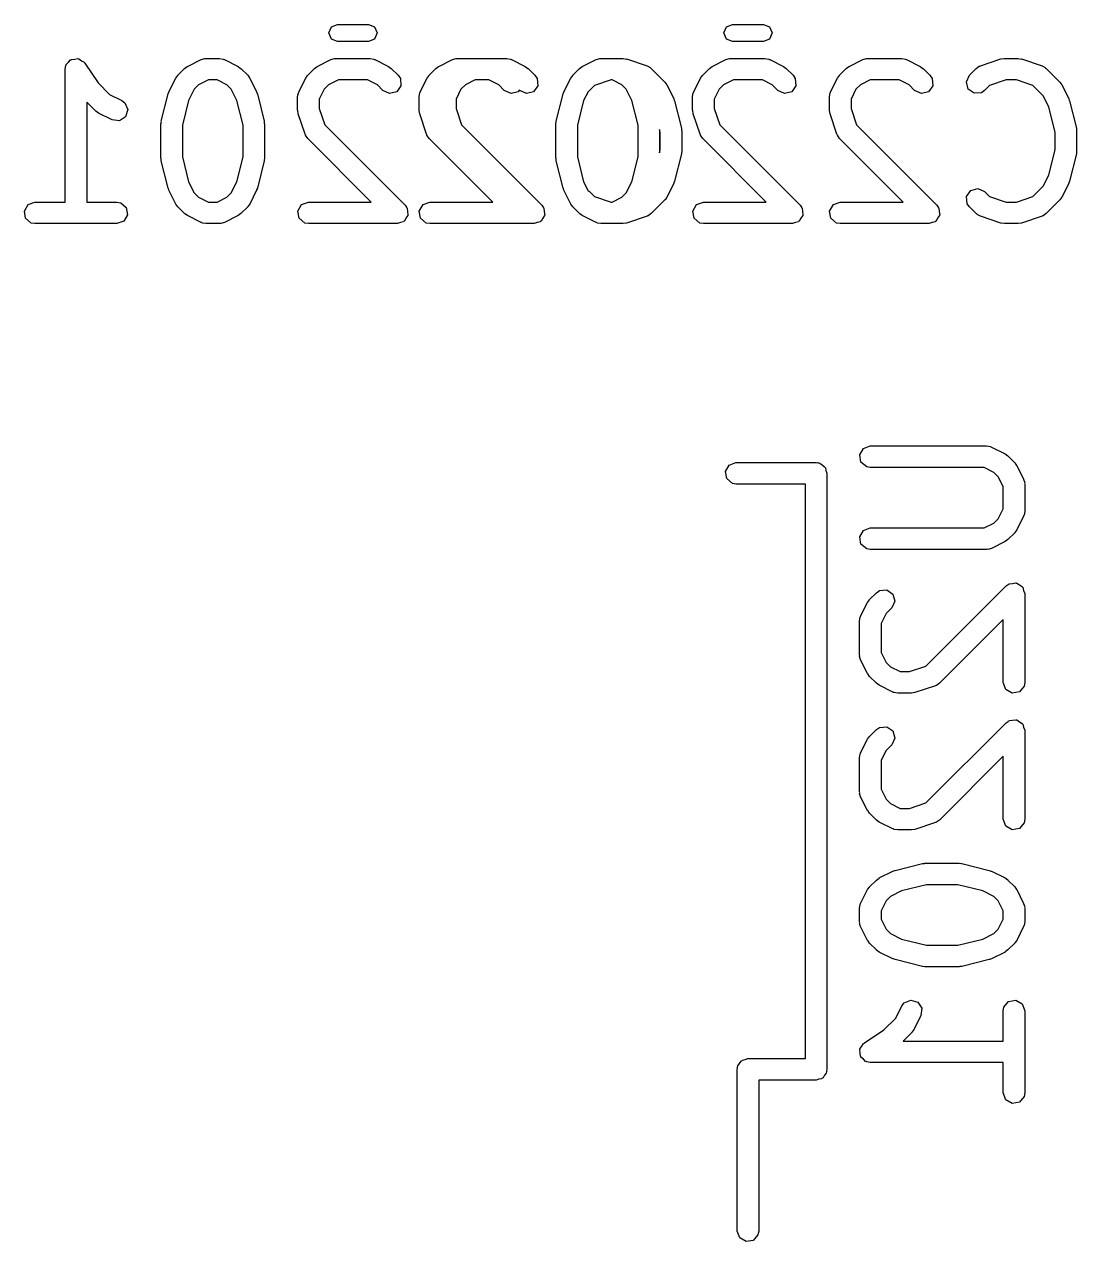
# Model space of a CAD drawing. Extents: x 54 to 297, y -260 to -31.
# Drawn here: x 136.96 to 144.29, y -93.27 to -84.8 of the extents above; entities that cross this region are included whole.
import ezdxf

# ---------------------------------------------------------------- set-up
doc = ezdxf.new("R2010")
doc.units = 0
doc.layers.add('BLACK', color=7, linetype='CONTINUOUS')

msp = doc.modelspace()

# ---------------------------------------------------------------- linework, layer by layer
at = {"layer": 'BLACK', "linetype": 'CONTINUOUS'}
for p, q in [((139.082, -84.86), (139.1, -84.8176)), ((139.1, -84.8176), (139.142, -84.8)), ((139.142, -84.8), (139.358, -84.8)), ((139.358, -84.8), (139.4, -84.8176)), ((139.4, -84.8176), (139.418, -84.86)), ((141.832, -84.86), (141.85, -84.8176)), ((141.85, -84.8176), (141.892, -84.8)), ((141.892, -84.8), (142.108, -84.8)), ((142.108, -84.8), (142.15, -84.8176)), ((142.15, -84.8176), (142.168, -84.86)), ((139.1, -84.9024), (139.082, -84.86)), ((139.142, -84.92), (139.1, -84.9024)), ((139.4, -84.9024), (139.358, -84.92)), ((139.418, -84.86), (139.4, -84.9024)), ((141.85, -84.9024), (141.832, -84.86)), ((141.892, -84.92), (141.85, -84.9024)), ((142.15, -84.9024), (142.108, -84.92)), ((142.168, -84.86), (142.15, -84.9024)), ((139.358, -84.92), (139.142, -84.92)), ((142.108, -84.92), (141.892, -84.92)), ((137.254, -85.0791), (137.27, -85.0641)), ((137.27, -85.0641), (137.284, -85.0474)), ((137.284, -85.0474), (137.288, -85.0467)), ((137.288, -85.0467), (137.291, -85.0437)), ((137.291, -85.0437), (137.313, -85.0423)), ((137.313, -85.0423), (137.334, -85.0385)), ((137.334, -85.0385), (137.338, -85.0407)), ((137.338, -85.0407), (137.342, -85.0404)), ((137.342, -85.0404), (137.36, -85.0533)), ((137.36, -85.0533), (137.379, -85.0642)), ((137.379, -85.0642), (137.38, -85.0682)), ((137.38, -85.0682), (137.384, -85.0708)), ((137.384, -85.0708), (137.475, -85.2075)), ((138.097, -85.0929), (138.193, -85.0453)), ((138.193, -85.0453), (138.218, -85.0379)), ((138.218, -85.0379), (138.222, -85.0389)), ((138.222, -85.0389), (138.226, -85.0374)), ((138.226, -85.0374), (138.321, -85.0374)), ((138.321, -85.0374), (138.347, -85.0419)), ((138.347, -85.0419), (138.351, -85.0448)), ((138.351, -85.0448), (138.355, -85.0453)), ((138.355, -85.0453), (138.45, -85.0929)), ((139.002, -85.0929), (139.097, -85.0453)), ((139.097, -85.0453), (139.122, -85.0379)), ((139.122, -85.0379), (139.127, -85.0389)), ((139.127, -85.0389), (139.131, -85.0374)), ((139.131, -85.0374), (139.369, -85.0374)), ((139.369, -85.0374), (139.395, -85.0419)), ((139.395, -85.0419), (139.398, -85.0448)), ((139.398, -85.0448), (139.403, -85.0453)), ((139.403, -85.0453), (139.498, -85.0929)), ((139.847, -85.0929), (139.943, -85.0453)), ((139.943, -85.0453), (139.968, -85.0379)), ((139.968, -85.0379), (139.972, -85.0389)), ((139.972, -85.0389), (139.976, -85.0374)), ((139.976, -85.0374), (140.321, -85.0374)), ((140.321, -85.0374), (140.347, -85.0419)), ((140.347, -85.0419), (140.351, -85.0448)), ((140.351, -85.0448), (140.355, -85.0453)), ((140.355, -85.0453), (140.45, -85.0929)), ((140.847, -85.0929), (140.943, -85.0453)), ((140.943, -85.0453), (140.968, -85.0379)), ((140.968, -85.0379), (140.972, -85.0389)), ((140.972, -85.0389), (140.976, -85.0374)), ((140.976, -85.0374), (141.131, -85.0374)), ((141.131, -85.0374), (141.153, -85.0413)), ((141.153, -85.0413), (141.155, -85.0412)), ((141.155, -85.0412), (141.298, -85.0888)), ((141.752, -85.0929), (141.847, -85.0453)), ((141.847, -85.0453), (141.872, -85.0379)), ((141.872, -85.0379), (141.877, -85.0389)), ((141.877, -85.0389), (141.881, -85.0374)), ((141.881, -85.0374), (142.119, -85.0374)), ((142.119, -85.0374), (142.145, -85.0419)), ((142.145, -85.0419), (142.148, -85.0448)), ((142.148, -85.0448), (142.153, -85.0453)), ((142.153, -85.0453), (142.248, -85.0929)), ((142.705, -85.0929), (142.8, -85.0453)), ((142.8, -85.0453), (142.825, -85.0379)), ((142.825, -85.0379), (142.829, -85.0389)), ((142.829, -85.0389), (142.833, -85.0374)), ((142.833, -85.0374), (143.071, -85.0374)), ((143.071, -85.0374), (143.097, -85.0419)), ((143.097, -85.0419), (143.101, -85.0448)), ((143.101, -85.0448), (143.105, -85.0453)), ((143.105, -85.0453), (143.2, -85.0929)), ((143.619, -85.0888), (143.762, -85.0412)), ((143.762, -85.0412), (143.784, -85.0379)), ((143.784, -85.0379), (143.786, -85.0374)), ((143.786, -85.0374), (143.881, -85.0374)), ((143.881, -85.0374), (143.903, -85.0413)), ((143.903, -85.0413), (143.905, -85.0412)), ((143.905, -85.0412), (144.048, -85.0888)), ((137.246, -85.1124), (137.251, -85.0867)), ((137.246, -86.0374), (137.246, -85.1124)), ((137.251, -85.0867), (137.254, -85.0834)), ((137.254, -85.0834), (137.254, -85.0791)), ((138.016, -85.1741), (138.03, -85.1561)), ((138.03, -85.1546), (138.078, -85.107)), ((138.03, -85.1561), (138.03, -85.1546)), ((138.078, -85.107), (138.096, -85.0941)), ((138.096, -85.0941), (138.097, -85.0929)), ((138.45, -85.0929), (138.468, -85.1063)), ((138.468, -85.1063), (138.47, -85.107)), ((138.47, -85.107), (138.517, -85.1546)), ((138.517, -85.1546), (138.53, -85.173)), ((138.921, -85.1741), (138.934, -85.1561)), ((138.934, -85.1561), (138.935, -85.1546)), ((138.935, -85.1546), (138.983, -85.107)), ((138.983, -85.107), (139.001, -85.0941)), ((139.001, -85.0941), (139.002, -85.0929)), ((139.498, -85.0929), (139.516, -85.1063)), ((139.516, -85.1063), (139.517, -85.107)), ((139.517, -85.107), (139.565, -85.1546)), ((139.565, -85.1546), (139.58, -85.1759)), ((139.766, -85.1741), (139.78, -85.1561)), ((139.78, -85.1546), (139.828, -85.107)), ((139.78, -85.1561), (139.78, -85.1546)), ((139.828, -85.107), (139.846, -85.0941)), ((139.846, -85.0941), (139.847, -85.0929)), ((140.45, -85.0929), (140.468, -85.1063)), ((140.468, -85.1063), (140.47, -85.107)), ((140.47, -85.107), (140.517, -85.1546)), ((140.517, -85.1546), (140.532, -85.1759)), ((140.766, -85.1741), (140.78, -85.1561)), ((140.78, -85.1546), (140.828, -85.107)), ((140.78, -85.1561), (140.78, -85.1546)), ((140.828, -85.107), (140.846, -85.0941)), ((140.846, -85.0941), (140.847, -85.0929)), ((141.298, -85.0888), (141.32, -85.1013)), ((141.32, -85.1013), (141.323, -85.1051)), ((141.323, -85.1051), (141.327, -85.107)), ((141.327, -85.107), (141.422, -85.2022)), ((141.671, -85.1741), (141.684, -85.1561)), ((141.684, -85.1561), (141.685, -85.1546)), ((141.685, -85.1546), (141.733, -85.107)), ((141.733, -85.107), (141.751, -85.0941)), ((141.751, -85.0941), (141.752, -85.0929)), ((142.248, -85.0929), (142.266, -85.1063)), ((142.266, -85.1063), (142.267, -85.107)), ((142.267, -85.107), (142.315, -85.1546)), ((142.315, -85.1546), (142.33, -85.1759)), ((142.623, -85.1741), (142.637, -85.1561)), ((142.637, -85.1546), (142.685, -85.107)), ((142.637, -85.1561), (142.637, -85.1546)), ((142.685, -85.107), (142.703, -85.0941)), ((142.703, -85.0941), (142.705, -85.0929)), ((143.2, -85.0929), (143.218, -85.1063)), ((143.218, -85.1063), (143.22, -85.107)), ((143.22, -85.107), (143.267, -85.1546)), ((143.267, -85.1546), (143.282, -85.1759)), ((143.521, -85.2011), (143.542, -85.1546)), ((143.542, -85.1546), (143.59, -85.107)), ((143.59, -85.107), (143.611, -85.092)), ((143.611, -85.092), (143.616, -85.0916)), ((143.616, -85.0916), (143.619, -85.0888)), ((144.048, -85.0888), (144.07, -85.1013)), ((144.07, -85.1013), (144.073, -85.1051)), ((144.073, -85.1051), (144.077, -85.107)), ((144.077, -85.107), (144.172, -85.2022)), ((137.475, -85.2075), (137.556, -85.2888)), ((137.969, -85.2693), (138.016, -85.1741)), ((138.175, -85.2216), (138.145, -85.252)), ((138.244, -85.1874), (138.175, -85.2216)), ((138.304, -85.1874), (138.244, -85.1874)), ((138.372, -85.2216), (138.304, -85.1874)), ((138.403, -85.252), (138.372, -85.2216)), ((138.53, -85.173), (138.531, -85.1741)), ((138.531, -85.1741), (138.579, -85.2693)), ((138.873, -85.2693), (138.921, -85.1741)), ((139.08, -85.2216), (139.05, -85.252)), ((139.149, -85.1874), (139.08, -85.2216)), ((139.351, -85.1874), (139.149, -85.1874)), ((139.42, -85.2216), (139.351, -85.1874)), ((139.459, -85.2607), (139.42, -85.2216)), ((139.584, -85.227), (139.555, -85.2691)), ((139.58, -85.1759), (139.584, -85.227)), ((139.719, -85.2693), (139.766, -85.1741)), ((140.033, -85.2216), (140.002, -85.252)), ((140.101, -85.1874), (140.033, -85.2216)), ((140.197, -85.1874), (140.101, -85.1874)), ((140.265, -85.2216), (140.197, -85.1874)), ((140.304, -85.2607), (140.265, -85.2216)), ((140.537, -85.227), (140.507, -85.2691)), ((140.532, -85.1759), (140.537, -85.227)), ((140.719, -85.2693), (140.766, -85.1741)), ((140.933, -85.2256), (140.898, -85.2607)), ((141.048, -85.1874), (140.933, -85.2256)), ((141.054, -85.1874), (141.048, -85.1874)), ((141.122, -85.2216), (141.054, -85.1874)), ((141.153, -85.252), (141.122, -85.2216)), ((141.422, -85.2022), (141.435, -85.2206)), ((141.435, -85.2206), (141.436, -85.2217)), ((141.436, -85.2217), (141.484, -85.3169)), ((141.623, -85.2693), (141.671, -85.1741)), ((141.83, -85.2216), (141.8, -85.252)), ((141.899, -85.1874), (141.83, -85.2216)), ((142.101, -85.1874), (141.899, -85.1874)), ((142.17, -85.2216), (142.101, -85.1874)), ((142.209, -85.2607), (142.17, -85.2216)), ((142.334, -85.227), (142.305, -85.2691)), ((142.33, -85.1759), (142.334, -85.227)), ((142.576, -85.2693), (142.623, -85.1741)), ((142.783, -85.2216), (142.752, -85.252)), ((142.851, -85.1874), (142.783, -85.2216)), ((143.054, -85.1874), (142.851, -85.1874)), ((143.122, -85.2216), (143.054, -85.1874)), ((143.161, -85.2607), (143.122, -85.2216)), ((143.287, -85.227), (143.257, -85.2691)), ((143.282, -85.1759), (143.287, -85.227)), ((143.534, -85.2506), (143.521, -85.2011)), ((143.683, -85.2256), (143.648, -85.2607)), ((143.798, -85.1874), (143.683, -85.2256)), ((143.869, -85.1874), (143.798, -85.1874)), ((143.983, -85.2256), (143.869, -85.1874)), ((144.057, -85.2997), (143.983, -85.2256)), ((144.172, -85.2022), (144.185, -85.2206)), ((144.185, -85.2206), (144.186, -85.2217)), ((144.186, -85.2217), (144.234, -85.3169)), ((137.556, -85.2888), (137.641, -85.331)), ((137.641, -85.331), (137.662, -85.3465)), ((137.915, -85.4751), (137.963, -85.2847)), ((137.963, -85.2847), (137.968, -85.2728)), ((137.968, -85.2728), (137.969, -85.2693)), ((138.106, -85.329), (138.063, -85.5026)), ((138.145, -85.252), (138.106, -85.329)), ((138.441, -85.329), (138.403, -85.252)), ((138.485, -85.5026), (138.441, -85.329)), ((138.579, -85.2693), (138.583, -85.2817)), ((138.583, -85.2817), (138.585, -85.2847)), ((138.585, -85.2847), (138.632, -85.4751)), ((138.865, -85.3029), (138.87, -85.2772)), ((138.865, -85.3981), (138.865, -85.3029)), ((138.87, -85.2772), (138.873, -85.2738)), ((138.873, -85.2738), (138.873, -85.2693)), ((139.05, -85.252), (139.015, -85.3206)), ((139.015, -85.3206), (139.015, -85.3859)), ((139.505, -85.2823), (139.459, -85.2607)), ((139.555, -85.2691), (139.505, -85.2823)), ((139.711, -85.3029), (139.715, -85.2772)), ((139.711, -85.3981), (139.711, -85.3029)), ((139.715, -85.2772), (139.718, -85.2738)), ((139.718, -85.2738), (139.719, -85.2693)), ((140.002, -85.252), (139.968, -85.3206)), ((139.968, -85.3206), (139.968, -85.3859)), ((140.351, -85.2823), (140.304, -85.2607)), ((140.4, -85.2691), (140.351, -85.2823)), ((140.408, -85.2576), (140.4, -85.2691)), ((140.411, -85.2607), (140.408, -85.2576)), ((140.458, -85.2823), (140.411, -85.2607)), ((140.507, -85.2691), (140.458, -85.2823)), ((140.665, -85.4751), (140.713, -85.2847)), ((140.713, -85.2847), (140.718, -85.2728)), ((140.718, -85.2728), (140.719, -85.2693)), ((140.856, -85.329), (140.813, -85.5026)), ((140.887, -85.2688), (140.856, -85.329)), ((140.898, -85.2607), (140.887, -85.2688)), ((141.191, -85.329), (141.153, -85.252)), ((141.235, -85.5026), (141.191, -85.329)), ((141.484, -85.3169), (141.487, -85.3293)), ((141.487, -85.3293), (141.489, -85.3323)), ((141.615, -85.3029), (141.62, -85.2772)), ((141.615, -85.3981), (141.615, -85.3029)), ((141.62, -85.2772), (141.623, -85.2738)), ((141.623, -85.2738), (141.623, -85.2693)), ((141.8, -85.252), (141.765, -85.3206)), ((141.765, -85.3206), (141.765, -85.3859)), ((142.255, -85.2823), (142.209, -85.2607)), ((142.305, -85.2691), (142.255, -85.2823)), ((142.568, -85.3029), (142.572, -85.2772)), ((142.568, -85.3981), (142.568, -85.3029)), ((142.572, -85.2772), (142.575, -85.2738)), ((142.575, -85.2738), (142.576, -85.2693)), ((142.752, -85.252), (142.718, -85.3206)), ((142.718, -85.3206), (142.718, -85.3859)), ((143.208, -85.2823), (143.161, -85.2607)), ((143.257, -85.2691), (143.208, -85.2823)), ((143.576, -85.2801), (143.534, -85.2506)), ((143.627, -85.2756), (143.576, -85.2801)), ((143.648, -85.2607), (143.627, -85.2756)), ((144.096, -85.3767), (144.057, -85.2997)), ((144.234, -85.3169), (144.237, -85.3293)), ((144.237, -85.3293), (144.239, -85.3323)), ((137.459, -85.4035), (137.396, -85.3411)), ((137.396, -85.3411), (137.396, -86.0374)), ((137.46, -85.4042), (137.459, -85.4035)), ((137.478, -85.4176), (137.46, -85.4042)), ((137.662, -85.3465), (137.682, -85.3936)), ((137.682, -85.3936), (137.667, -85.4428)), ((138.866, -85.3996), (138.865, -85.3981)), ((138.869, -85.4218), (138.866, -85.3996)), ((139.015, -85.3859), (139.054, -85.5004)), ((139.711, -85.3996), (139.711, -85.3981)), ((139.715, -85.4218), (139.711, -85.3996)), ((139.968, -85.3859), (140.006, -85.5004)), ((141.489, -85.3323), (141.537, -85.5228)), ((141.616, -85.3996), (141.615, -85.3981)), ((141.619, -85.4218), (141.616, -85.3996)), ((141.765, -85.3859), (141.804, -85.5004)), ((142.568, -85.3996), (142.568, -85.3981)), ((142.572, -85.4218), (142.568, -85.3996)), ((142.718, -85.3859), (142.756, -85.5004)), ((144.139, -85.5502), (144.096, -85.3767)), ((144.239, -85.3323), (144.287, -85.5228)), ((137.574, -85.4652), (137.478, -85.4176)), ((137.625, -85.471), (137.574, -85.4652)), ((137.667, -85.4428), (137.625, -85.471)), ((137.913, -85.4933), (137.916, -85.4786)), ((137.913, -85.7314), (137.913, -85.4933)), ((137.916, -85.4786), (137.915, -85.4751)), ((138.632, -85.4751), (138.633, -85.4901)), ((138.633, -85.4901), (138.635, -85.4933)), ((138.635, -85.4933), (138.635, -85.7314)), ((138.917, -85.5647), (138.869, -85.4218)), ((139.054, -85.5004), (139.613, -86.0593)), ((139.762, -85.5647), (139.715, -85.4218)), ((140.006, -85.5004), (140.565, -86.0593)), ((140.663, -85.4933), (140.666, -85.4786)), ((140.663, -85.7314), (140.663, -85.4933)), ((140.666, -85.4786), (140.665, -85.4751)), ((141.667, -85.5647), (141.619, -85.4218)), ((141.804, -85.5004), (142.363, -86.0593)), ((142.619, -85.5647), (142.572, -85.4218)), ((142.756, -85.5004), (143.315, -86.0593)), ((138.063, -85.5026), (138.063, -85.7222)), ((138.485, -85.7222), (138.485, -85.5026)), ((138.92, -85.5682), (138.917, -85.5647)), ((138.92, -85.5726), (138.92, -85.5682)), ((138.935, -85.594), (138.92, -85.5726)), ((139.765, -85.5682), (139.762, -85.5647)), ((139.765, -85.5726), (139.765, -85.5682)), ((139.78, -85.594), (139.765, -85.5726)), ((140.813, -85.5026), (140.813, -85.7222)), ((141.235, -85.7222), (141.235, -85.5026)), ((141.389, -85.5502), (141.385, -85.5311)), ((141.385, -85.5311), (141.385, -85.6936)), ((141.389, -85.6746), (141.389, -85.5502)), ((141.537, -85.5228), (141.538, -85.5377)), ((141.538, -85.5377), (141.539, -85.541)), ((141.539, -85.541), (141.539, -85.6838)), ((141.67, -85.5682), (141.667, -85.5647)), ((141.67, -85.5726), (141.67, -85.5682)), ((141.685, -85.594), (141.67, -85.5726)), ((142.622, -85.5682), (142.619, -85.5647)), ((142.623, -85.5726), (142.622, -85.5682)), ((142.637, -85.594), (142.623, -85.5726)), ((144.139, -85.6746), (144.139, -85.5502)), ((144.287, -85.5228), (144.288, -85.5377)), ((144.288, -85.5377), (144.289, -85.541)), ((144.289, -85.541), (144.289, -85.6838)), ((139.378, -86.0374), (138.935, -85.594)), ((140.224, -86.0374), (139.78, -85.594)), ((142.128, -86.0374), (141.685, -85.594)), ((143.081, -86.0374), (142.637, -85.594)), ((137.914, -85.7347), (137.913, -85.7314)), ((137.915, -85.7496), (137.914, -85.7347)), ((137.963, -85.9401), (137.915, -85.7496)), ((138.063, -85.7222), (138.106, -85.8957)), ((138.441, -85.8957), (138.485, -85.7222)), ((138.632, -85.7496), (138.585, -85.9401)), ((138.635, -85.7314), (138.632, -85.7462)), ((138.632, -85.7462), (138.632, -85.7496)), ((140.664, -85.7347), (140.663, -85.7314)), ((140.665, -85.7496), (140.664, -85.7347)), ((140.713, -85.9401), (140.665, -85.7496)), ((140.813, -85.7222), (140.856, -85.8957)), ((141.191, -85.8957), (141.235, -85.7222)), ((141.385, -85.6936), (141.389, -85.6746)), ((141.537, -85.702), (141.489, -85.8925)), ((141.539, -85.6838), (141.537, -85.6986)), ((141.537, -85.6986), (141.537, -85.702)), ((144.096, -85.8481), (144.139, -85.6746)), ((144.287, -85.702), (144.239, -85.8925)), ((144.289, -85.6838), (144.287, -85.6986)), ((144.287, -85.6986), (144.287, -85.702)), ((138.106, -85.8957), (138.145, -85.9727)), ((138.403, -85.9727), (138.441, -85.8957)), ((140.856, -85.8957), (140.888, -85.9595)), ((141.153, -85.9727), (141.191, -85.8957)), ((141.484, -85.9078), (141.436, -86.0031)), ((141.489, -85.8925), (141.484, -85.9043)), ((141.484, -85.9043), (141.484, -85.9078)), ((143.983, -85.9992), (144.057, -85.9251)), ((144.057, -85.9251), (144.096, -85.8481)), ((144.234, -85.9078), (144.186, -86.0031)), ((144.239, -85.8925), (144.234, -85.9043)), ((144.234, -85.9043), (144.234, -85.9078)), ((137.965, -85.943), (137.963, -85.9401)), ((137.969, -85.9554), (137.965, -85.943)), ((138.016, -86.0507), (137.969, -85.9554)), ((138.145, -85.9727), (138.175, -86.0031)), ((138.175, -86.0031), (138.244, -86.0374)), ((138.304, -86.0374), (138.372, -86.0031)), ((138.372, -86.0031), (138.403, -85.9727)), ((138.579, -85.9554), (138.531, -86.0507)), ((138.585, -85.9401), (138.579, -85.9519)), ((138.579, -85.9519), (138.579, -85.9554)), ((140.715, -85.943), (140.713, -85.9401)), ((140.719, -85.9554), (140.715, -85.943)), ((140.766, -86.0507), (140.719, -85.9554)), ((140.888, -85.9595), (140.898, -85.9641)), ((140.898, -85.9641), (140.933, -85.9992)), ((140.933, -85.9992), (141.048, -86.0374)), ((141.054, -86.0374), (141.122, -86.0031)), ((141.122, -86.0031), (141.153, -85.9727)), ((141.436, -86.0031), (141.423, -86.0211)), ((143.523, -85.9977), (143.552, -85.9557)), ((143.527, -86.0488), (143.523, -85.9977)), ((143.552, -85.9557), (143.602, -85.9424)), ((143.602, -85.9424), (143.648, -85.9641)), ((143.648, -85.9641), (143.683, -85.9992)), ((143.683, -85.9992), (143.798, -86.0374)), ((143.869, -86.0374), (143.983, -85.9992)), ((144.186, -86.0031), (144.173, -86.0211)), ((136.962, -86.0994), (136.988, -86.0549)), ((136.988, -86.0549), (137.036, -86.0374)), ((137.036, -86.0374), (137.246, -86.0374)), ((137.396, -86.0374), (137.607, -86.0374)), ((137.607, -86.0374), (137.633, -86.0419)), ((137.633, -86.0419), (137.672, -86.0749)), ((137.672, -86.0749), (137.681, -86.1254)), ((138.017, -86.0518), (138.016, -86.0507)), ((138.03, -86.0702), (138.017, -86.0518)), ((138.078, -86.1178), (138.03, -86.0702)), ((138.244, -86.0374), (138.304, -86.0374)), ((138.517, -86.0702), (138.47, -86.1178)), ((138.518, -86.0687), (138.517, -86.0702)), ((138.531, -86.0507), (138.518, -86.0687)), ((138.867, -86.0994), (138.892, -86.0549)), ((138.892, -86.0549), (138.94, -86.0374)), ((138.94, -86.0374), (139.378, -86.0374)), ((139.613, -86.0593), (139.622, -86.0728)), ((139.622, -86.0728), (139.624, -86.0749)), ((139.624, -86.0749), (139.625, -86.0769)), ((139.625, -86.0769), (139.627, -86.0807)), ((139.627, -86.0807), (139.629, -86.1032)), ((139.712, -86.0994), (139.738, -86.0549)), ((139.738, -86.0549), (139.786, -86.0374)), ((139.786, -86.0374), (140.224, -86.0374)), ((140.565, -86.0593), (140.574, -86.0728)), ((140.574, -86.0728), (140.577, -86.0749)), ((140.577, -86.0749), (140.577, -86.0769)), ((140.577, -86.0769), (140.58, -86.0807)), ((140.58, -86.0807), (140.582, -86.1032)), ((140.767, -86.0518), (140.766, -86.0507)), ((140.78, -86.0702), (140.767, -86.0518)), ((140.828, -86.1178), (140.78, -86.0702)), ((141.048, -86.0374), (141.054, -86.0374)), ((141.422, -86.0226), (141.327, -86.1178)), ((141.423, -86.0211), (141.422, -86.0226)), ((141.617, -86.0994), (141.642, -86.0549)), ((141.642, -86.0549), (141.69, -86.0374)), ((141.69, -86.0374), (142.128, -86.0374)), ((142.363, -86.0593), (142.372, -86.0728)), ((142.372, -86.0728), (142.374, -86.0749)), ((142.374, -86.0749), (142.375, -86.0769)), ((142.375, -86.0769), (142.377, -86.0807)), ((142.377, -86.0807), (142.379, -86.1032)), ((142.569, -86.0994), (142.595, -86.0549)), ((142.595, -86.0549), (142.643, -86.0374)), ((142.643, -86.0374), (143.081, -86.0374)), ((143.315, -86.0593), (143.324, -86.0728)), ((143.324, -86.0728), (143.327, -86.0749)), ((143.327, -86.0749), (143.327, -86.0769)), ((143.327, -86.0769), (143.33, -86.0807)), ((143.33, -86.0807), (143.332, -86.1032)), ((143.542, -86.0702), (143.527, -86.0488)), ((143.59, -86.1178), (143.542, -86.0702)), ((143.798, -86.0374), (143.869, -86.0374)), ((144.172, -86.0226), (144.077, -86.1178)), ((144.173, -86.0211), (144.172, -86.0226)), ((136.971, -86.1499), (136.962, -86.0994)), ((137.01, -86.1829), (136.971, -86.1499)), ((137.655, -86.1698), (137.607, -86.1874)), ((137.681, -86.1254), (137.655, -86.1698)), ((138.079, -86.1185), (138.078, -86.1178)), ((138.097, -86.1318), (138.079, -86.1185)), ((138.193, -86.1795), (138.097, -86.1318)), ((138.197, -86.18), (138.193, -86.1795)), ((138.355, -86.1795), (138.33, -86.1869)), ((138.45, -86.1318), (138.355, -86.1795)), ((138.451, -86.1307), (138.45, -86.1318)), ((138.47, -86.1178), (138.451, -86.1307)), ((138.876, -86.1499), (138.867, -86.0994)), ((138.915, -86.1829), (138.876, -86.1499)), ((139.603, -86.1738), (139.581, -86.1797)), ((139.605, -86.171), (139.603, -86.1738)), ((139.608, -86.1698), (139.605, -86.171)), ((139.619, -86.1503), (139.608, -86.1698)), ((139.632, -86.1318), (139.619, -86.1503)), ((139.629, -86.1032), (139.633, -86.1254)), ((139.633, -86.1254), (139.632, -86.1284)), ((139.632, -86.1284), (139.632, -86.1318)), ((139.721, -86.1499), (139.712, -86.0994)), ((139.76, -86.1829), (139.721, -86.1499)), ((140.555, -86.1738), (140.533, -86.1797)), ((140.557, -86.171), (140.555, -86.1738)), ((140.56, -86.1698), (140.557, -86.171)), ((140.571, -86.1503), (140.56, -86.1698)), ((140.584, -86.1318), (140.571, -86.1503)), ((140.582, -86.1032), (140.586, -86.1254)), ((140.586, -86.1254), (140.584, -86.1284)), ((140.584, -86.1284), (140.584, -86.1318)), ((140.829, -86.1185), (140.828, -86.1178)), ((140.847, -86.1318), (140.829, -86.1185)), ((140.943, -86.1795), (140.847, -86.1318)), ((140.947, -86.18), (140.943, -86.1795)), ((141.298, -86.1359), (141.155, -86.1835)), ((141.301, -86.1331), (141.298, -86.1359)), ((141.306, -86.1327), (141.301, -86.1331)), ((141.327, -86.1178), (141.306, -86.1327)), ((141.626, -86.1499), (141.617, -86.0994)), ((141.665, -86.1829), (141.626, -86.1499)), ((142.353, -86.1738), (142.331, -86.1797)), ((142.355, -86.171), (142.353, -86.1738)), ((142.358, -86.1698), (142.355, -86.171)), ((142.369, -86.1503), (142.358, -86.1698)), ((142.382, -86.1318), (142.369, -86.1503)), ((142.379, -86.1032), (142.383, -86.1254)), ((142.383, -86.1254), (142.382, -86.1284)), ((142.382, -86.1284), (142.382, -86.1318)), ((142.578, -86.1499), (142.569, -86.0994)), ((142.617, -86.1829), (142.578, -86.1499)), ((143.305, -86.1738), (143.283, -86.1797)), ((143.307, -86.171), (143.305, -86.1738)), ((143.31, -86.1698), (143.307, -86.171)), ((143.321, -86.1503), (143.31, -86.1698)), ((143.334, -86.1318), (143.321, -86.1503)), ((143.332, -86.1032), (143.336, -86.1254)), ((143.336, -86.1254), (143.334, -86.1284)), ((143.334, -86.1284), (143.334, -86.1318)), ((143.594, -86.1197), (143.59, -86.1178)), ((143.596, -86.1235), (143.594, -86.1197)), ((143.619, -86.1359), (143.596, -86.1235)), ((143.762, -86.1835), (143.619, -86.1359)), ((144.048, -86.1359), (143.905, -86.1835)), ((144.051, -86.1331), (144.048, -86.1359)), ((144.056, -86.1327), (144.051, -86.1331)), ((144.077, -86.1178), (144.056, -86.1327)), ((137.036, -86.1874), (137.01, -86.1829)), ((137.607, -86.1874), (137.036, -86.1874)), ((138.201, -86.1829), (138.197, -86.18)), ((138.226, -86.1874), (138.201, -86.1829)), ((138.321, -86.1874), (138.226, -86.1874)), ((138.326, -86.1858), (138.321, -86.1874)), ((138.33, -86.1869), (138.326, -86.1858)), ((138.94, -86.1874), (138.915, -86.1829)), ((139.56, -86.1874), (138.94, -86.1874)), ((139.581, -86.1797), (139.56, -86.1874)), ((139.786, -86.1874), (139.76, -86.1829)), ((140.512, -86.1874), (139.786, -86.1874)), ((140.533, -86.1797), (140.512, -86.1874)), ((140.951, -86.1829), (140.947, -86.18)), ((140.976, -86.1874), (140.951, -86.1829)), ((141.131, -86.1874), (140.976, -86.1874)), ((141.132, -86.1868), (141.131, -86.1874)), ((141.155, -86.1835), (141.132, -86.1868)), ((141.69, -86.1874), (141.665, -86.1829)), ((142.31, -86.1874), (141.69, -86.1874)), ((142.331, -86.1797), (142.31, -86.1874)), ((142.643, -86.1874), (142.617, -86.1829)), ((143.262, -86.1874), (142.643, -86.1874)), ((143.283, -86.1797), (143.262, -86.1874)), ((143.764, -86.1835), (143.762, -86.1835)), ((143.786, -86.1874), (143.764, -86.1835)), ((143.881, -86.1874), (143.786, -86.1874)), ((143.882, -86.1868), (143.881, -86.1874)), ((143.905, -86.1835), (143.882, -86.1868)), ((142.779, -87.7965), (142.804, -87.7521)), ((142.804, -87.7521), (142.852, -87.7345)), ((142.852, -87.7345), (143.662, -87.7345)), ((143.662, -87.7345), (143.688, -87.739)), ((143.688, -87.739), (143.691, -87.7419)), ((143.691, -87.7419), (143.695, -87.7424)), ((143.695, -87.7424), (143.791, -87.7901)), ((141.844, -87.912), (141.869, -87.8675)), ((141.869, -87.8675), (141.917, -87.85)), ((141.917, -87.85), (142.475, -87.85)), ((142.475, -87.85), (142.485, -87.8517)), ((142.485, -87.8517), (142.488, -87.8511)), ((142.488, -87.8511), (142.491, -87.8528)), ((142.491, -87.8528), (142.501, -87.8545)), ((142.501, -87.8545), (142.516, -87.867)), ((142.516, -87.867), (142.532, -87.8768)), ((142.787, -87.847), (142.779, -87.7965)), ((142.827, -87.88), (142.787, -87.847)), ((143.791, -87.7901), (143.809, -87.8034)), ((143.809, -87.8034), (143.81, -87.8041)), ((143.81, -87.8041), (143.858, -87.8517)), ((143.858, -87.8517), (143.871, -87.8701)), ((143.871, -87.8701), (143.872, -87.8712)), ((143.872, -87.8712), (143.919, -87.9665)), ((141.853, -87.9625), (141.844, -87.912)), ((142.532, -87.8768), (142.535, -87.8832)), ((142.535, -87.8832), (142.54, -87.8875)), ((142.54, -87.8875), (142.543, -87.9067)), ((142.543, -87.9067), (142.55, -87.925)), ((142.55, -87.925), (142.55, -92.075)), ((142.852, -87.8845), (142.827, -87.88)), ((143.644, -87.8845), (142.852, -87.8845)), ((143.713, -87.9188), (143.644, -87.8845)), ((143.743, -87.9492), (143.713, -87.9188)), ((143.777, -88.0177), (143.743, -87.9492)), ((141.892, -87.9955), (141.853, -87.9625)), ((141.917, -88), (141.892, -87.9955)), ((142.4, -88), (141.917, -88)), ((142.4, -92), (142.4, -88)), ((143.777, -88.1728), (143.777, -88.0177)), ((143.919, -87.9665), (143.927, -87.9914)), ((143.927, -87.9914), (143.926, -87.9958)), ((143.926, -87.9958), (143.927, -88)), ((143.927, -88), (143.927, -88.1905)), ((143.743, -88.2413), (143.777, -88.1728)), ((143.927, -88.1905), (143.923, -88.2161)), ((143.644, -88.306), (143.713, -88.2717)), ((143.713, -88.2717), (143.743, -88.2413)), ((143.919, -88.224), (143.872, -88.3193)), ((143.92, -88.2196), (143.919, -88.224)), ((143.923, -88.2161), (143.92, -88.2196)), ((142.779, -88.3679), (142.804, -88.3235)), ((142.787, -88.4185), (142.779, -88.3679)), ((142.804, -88.3235), (142.852, -88.306)), ((142.852, -88.306), (143.644, -88.306)), ((143.858, -88.3387), (143.81, -88.3864)), ((143.872, -88.3193), (143.858, -88.3373)), ((143.858, -88.3373), (143.858, -88.3387)), ((142.827, -88.4514), (142.787, -88.4185)), ((142.852, -88.456), (142.827, -88.4514)), ((143.662, -88.456), (142.852, -88.456)), ((143.666, -88.4544), (143.662, -88.456)), ((143.67, -88.4555), (143.666, -88.4544)), ((143.695, -88.448), (143.67, -88.4555)), ((143.791, -88.4004), (143.695, -88.448)), ((143.792, -88.3992), (143.791, -88.4004)), ((143.81, -88.3864), (143.792, -88.3992)), ((143.24, -89.2678), (143.799, -88.7089)), ((143.799, -88.7089), (143.813, -88.6995)), ((143.813, -88.6995), (143.815, -88.697)), ((143.815, -88.697), (143.817, -88.6966)), ((143.817, -88.6966), (143.821, -88.6939)), ((143.821, -88.6939), (143.843, -88.692)), ((143.843, -88.692), (143.865, -88.688)), ((143.865, -88.688), (143.868, -88.6898)), ((143.868, -88.6898), (143.872, -88.6895)), ((143.872, -88.6895), (143.89, -88.7024)), ((143.89, -88.7024), (143.91, -88.7137)), ((143.91, -88.7137), (143.911, -88.7169)), ((143.911, -88.7169), (143.914, -88.7189)), ((143.914, -88.7189), (143.92, -88.7407)), ((142.833, -88.8236), (142.846, -88.8056)), ((142.846, -88.8056), (142.847, -88.8041)), ((142.847, -88.8041), (142.895, -88.7565)), ((142.895, -88.7565), (142.916, -88.7415)), ((142.916, -88.7415), (142.967, -88.7371)), ((142.967, -88.7371), (143.009, -88.7665)), ((143.009, -88.7665), (143.022, -88.8161)), ((143.92, -88.7407), (143.927, -88.7619)), ((143.927, -88.7619), (143.927, -89.381)), ((142.785, -88.9188), (142.833, -88.8236)), ((143.001, -88.8626), (142.962, -88.9016)), ((143.022, -88.8161), (143.001, -88.8626)), ((142.777, -88.9524), (142.782, -88.9267)), ((142.777, -89.1905), (142.777, -88.9524)), ((142.782, -88.9267), (142.785, -88.9233)), ((142.785, -88.9233), (142.785, -88.9188)), ((142.962, -88.9016), (142.927, -88.9701)), ((142.927, -88.9701), (142.927, -89.1728)), ((143.777, -88.943), (143.334, -89.3864)), ((143.777, -89.381), (143.777, -88.943)), ((142.779, -89.1947), (142.777, -89.1905)), ((142.778, -89.1991), (142.779, -89.1947)), ((142.785, -89.224), (142.778, -89.1991)), ((142.833, -89.3193), (142.785, -89.224)), ((142.927, -89.1728), (142.962, -89.2413)), ((142.962, -89.2413), (142.992, -89.2717)), ((142.992, -89.2717), (143.061, -89.306)), ((143.061, -89.306), (143.126, -89.306)), ((143.126, -89.306), (143.24, -89.2678)), ((142.834, -89.3204), (142.833, -89.3193)), ((142.847, -89.3387), (142.834, -89.3204)), ((142.895, -89.3864), (142.847, -89.3387)), ((142.896, -89.3871), (142.895, -89.3864)), ((142.914, -89.4004), (142.896, -89.3871)), ((143.334, -89.3864), (143.313, -89.4013)), ((143.795, -89.4292), (143.777, -89.381)), ((143.927, -89.381), (143.923, -89.4066)), ((143.009, -89.448), (142.914, -89.4004)), ((143.014, -89.4485), (143.009, -89.448)), ((143.017, -89.4514), (143.014, -89.4485)), ((143.043, -89.456), (143.017, -89.4514)), ((143.138, -89.456), (143.043, -89.456)), ((143.14, -89.4554), (143.138, -89.456)), ((143.162, -89.4521), (143.14, -89.4554)), ((143.305, -89.4045), (143.162, -89.4521)), ((143.308, -89.4017), (143.305, -89.4045)), ((143.313, -89.4013), (143.308, -89.4017)), ((143.839, -89.4548), (143.795, -89.4292)), ((143.89, -89.4459), (143.839, -89.4548)), ((143.923, -89.4066), (143.89, -89.4459)), ((143.799, -89.6613), (143.813, -89.6519)), ((143.813, -89.6519), (143.815, -89.6493)), ((143.815, -89.6493), (143.817, -89.649)), ((143.817, -89.649), (143.821, -89.6463)), ((143.821, -89.6463), (143.843, -89.6443)), ((143.843, -89.6443), (143.865, -89.6404)), ((143.865, -89.6404), (143.868, -89.6421)), ((143.868, -89.6421), (143.872, -89.6418)), ((143.872, -89.6418), (143.89, -89.6548)), ((142.847, -89.7565), (142.895, -89.7089)), ((142.895, -89.7089), (142.916, -89.6939)), ((142.916, -89.6939), (142.967, -89.6895)), ((142.967, -89.6895), (143.009, -89.7189)), ((143.009, -89.7189), (143.022, -89.7684)), ((143.24, -90.2202), (143.799, -89.6613)), ((143.89, -89.6548), (143.91, -89.6661)), ((143.91, -89.6661), (143.911, -89.6693)), ((143.911, -89.6693), (143.914, -89.6713)), ((143.914, -89.6713), (143.92, -89.6931)), ((143.92, -89.6931), (143.927, -89.7143)), ((143.927, -89.7143), (143.927, -90.3333)), ((142.785, -89.8712), (142.833, -89.776)), ((142.833, -89.776), (142.846, -89.758)), ((142.846, -89.758), (142.847, -89.7565)), ((143.001, -89.8149), (142.962, -89.8539)), ((143.022, -89.7684), (143.001, -89.8149)), ((142.777, -89.9048), (142.782, -89.8791)), ((142.777, -90.1429), (142.777, -89.9048)), ((142.782, -89.8791), (142.785, -89.8757)), ((142.785, -89.8757), (142.785, -89.8712)), ((142.962, -89.8539), (142.927, -89.9225)), ((143.777, -89.8954), (143.334, -90.3387)), ((143.777, -90.3333), (143.777, -89.8954)), ((142.927, -89.9225), (142.927, -90.1252)), ((142.779, -90.1471), (142.777, -90.1429)), ((142.778, -90.1514), (142.779, -90.1471)), ((142.785, -90.1764), (142.778, -90.1514)), ((142.927, -90.1252), (142.962, -90.1937)), ((142.833, -90.2716), (142.785, -90.1764)), ((142.962, -90.1937), (142.992, -90.2241)), ((142.992, -90.2241), (143.061, -90.2583)), ((143.126, -90.2583), (143.24, -90.2202)), ((142.834, -90.2728), (142.833, -90.2716)), ((142.847, -90.2911), (142.834, -90.2728)), ((142.895, -90.3387), (142.847, -90.2911)), ((143.061, -90.2583), (143.126, -90.2583)), ((142.896, -90.3394), (142.895, -90.3387)), ((142.914, -90.3528), (142.896, -90.3394)), ((143.009, -90.4004), (142.914, -90.3528)), ((143.014, -90.4009), (143.009, -90.4004)), ((143.017, -90.4038), (143.014, -90.4009)), ((143.043, -90.4083), (143.017, -90.4038)), ((143.138, -90.4083), (143.043, -90.4083)), ((143.14, -90.4078), (143.138, -90.4083)), ((143.162, -90.4045), (143.14, -90.4078)), ((143.305, -90.3569), (143.162, -90.4045)), ((143.308, -90.3541), (143.305, -90.3569)), ((143.313, -90.3537), (143.308, -90.3541)), ((143.334, -90.3387), (143.313, -90.3537)), ((143.795, -90.3815), (143.777, -90.3333)), ((143.839, -90.4072), (143.795, -90.3815)), ((143.89, -90.3983), (143.839, -90.4072)), ((143.923, -90.359), (143.89, -90.3983)), ((143.927, -90.3333), (143.923, -90.359)), ((143.025, -90.6891), (143.215, -90.6415)), ((143.215, -90.6415), (143.23, -90.6405)), ((143.23, -90.6405), (143.233, -90.6393)), ((143.233, -90.6393), (143.471, -90.6393)), ((143.471, -90.6393), (143.486, -90.6419)), ((143.486, -90.6419), (143.49, -90.6415)), ((143.49, -90.6415), (143.68, -90.6891)), ((142.895, -90.7565), (142.913, -90.7436)), ((142.913, -90.7436), (142.914, -90.7424)), ((142.914, -90.7424), (143.009, -90.6948)), ((143.009, -90.6948), (143.022, -90.6911)), ((143.022, -90.6911), (143.025, -90.6891)), ((143.68, -90.6891), (143.692, -90.6944)), ((143.692, -90.6944), (143.695, -90.6948)), ((143.695, -90.6948), (143.791, -90.7424)), ((143.791, -90.7424), (143.809, -90.7558)), ((142.785, -90.9188), (142.833, -90.8236)), ((142.833, -90.8236), (142.846, -90.8056)), ((142.846, -90.8056), (142.847, -90.8041)), ((142.847, -90.8041), (142.895, -90.7565)), ((143.069, -90.8327), (142.992, -90.8712)), ((143.243, -90.7893), (143.069, -90.8327)), ((143.462, -90.7893), (143.243, -90.7893)), ((143.636, -90.8327), (143.462, -90.7893)), ((143.713, -90.8712), (143.636, -90.8327)), ((143.809, -90.7558), (143.81, -90.7565)), ((143.81, -90.7565), (143.858, -90.8041)), ((143.858, -90.8041), (143.871, -90.8225)), ((143.871, -90.8225), (143.872, -90.8236)), ((143.872, -90.8236), (143.919, -90.9188)), ((142.782, -90.9267), (142.785, -90.9233)), ((142.785, -90.9233), (142.785, -90.9188)), ((142.962, -90.9016), (142.927, -90.9701)), ((142.992, -90.8712), (142.962, -90.9016)), ((143.743, -90.9016), (143.713, -90.8712)), ((143.777, -90.9701), (143.743, -90.9016)), ((143.919, -90.9188), (143.927, -90.9438)), ((142.777, -90.9524), (142.782, -90.9267)), ((142.777, -91.0476), (142.777, -90.9524)), ((142.927, -90.9701), (142.927, -91.0299)), ((143.777, -91.0299), (143.777, -90.9701)), ((143.927, -90.9438), (143.926, -90.9482)), ((143.926, -90.9482), (143.927, -90.9524)), ((143.927, -90.9524), (143.927, -91.0476)), ((142.779, -91.0518), (142.777, -91.0476)), ((142.778, -91.0562), (142.779, -91.0518)), ((142.785, -91.0812), (142.778, -91.0562)), ((142.833, -91.1764), (142.785, -91.0812)), ((142.927, -91.0299), (142.962, -91.0984)), ((143.743, -91.0984), (143.777, -91.0299)), ((143.919, -91.0812), (143.872, -91.1764)), ((143.92, -91.0767), (143.919, -91.0812)), ((143.923, -91.0733), (143.92, -91.0767)), ((143.927, -91.0476), (143.923, -91.0733)), ((142.834, -91.1775), (142.833, -91.1764)), ((142.847, -91.1959), (142.834, -91.1775)), ((142.962, -91.0984), (142.992, -91.1288)), ((142.992, -91.1288), (143.069, -91.1673)), ((143.069, -91.1673), (143.243, -91.2107)), ((143.462, -91.2107), (143.636, -91.1673)), ((143.636, -91.1673), (143.713, -91.1288)), ((143.713, -91.1288), (143.743, -91.0984)), ((143.872, -91.1764), (143.858, -91.1944)), ((142.895, -91.2435), (142.847, -91.1959)), ((142.896, -91.2442), (142.895, -91.2435)), ((142.914, -91.2576), (142.896, -91.2442)), ((143.009, -91.3052), (142.914, -91.2576)), ((143.243, -91.2107), (143.462, -91.2107)), ((143.791, -91.2576), (143.695, -91.3052)), ((143.792, -91.2564), (143.791, -91.2576)), ((143.81, -91.2435), (143.792, -91.2564)), ((143.858, -91.1959), (143.81, -91.2435)), ((143.858, -91.1944), (143.858, -91.1959)), ((143.013, -91.3056), (143.009, -91.3052)), ((143.025, -91.3109), (143.013, -91.3056)), ((143.215, -91.3585), (143.025, -91.3109)), ((143.68, -91.3109), (143.49, -91.3585)), ((143.683, -91.3089), (143.68, -91.3109)), ((143.695, -91.3052), (143.683, -91.3089)), ((143.219, -91.3581), (143.215, -91.3585)), ((143.233, -91.3607), (143.219, -91.3581)), ((143.471, -91.3607), (143.233, -91.3607)), ((143.475, -91.3595), (143.471, -91.3607)), ((143.49, -91.3585), (143.475, -91.3595)), ((143.087, -91.6122), (143.134, -91.5918)), ((143.134, -91.5918), (143.183, -91.6064)), ((143.782, -91.641), (143.815, -91.6017)), ((143.815, -91.6017), (143.865, -91.5928)), ((143.865, -91.5928), (143.91, -91.6185)), ((143.029, -91.7175), (143.071, -91.6331)), ((143.071, -91.6331), (143.087, -91.6122)), ((143.183, -91.6064), (143.211, -91.6492)), ((143.211, -91.6492), (143.205, -91.7002)), ((143.777, -91.6667), (143.782, -91.641)), ((143.777, -91.8774), (143.777, -91.6667)), ((143.91, -91.6185), (143.927, -91.6667)), ((143.927, -91.6667), (143.927, -92.2381)), ((142.947, -91.7989), (143.029, -91.7175)), ((143.205, -91.7002), (143.158, -91.7954)), ((142.811, -91.89), (142.947, -91.7989)), ((143.144, -91.8149), (143.081, -91.8774)), ((143.158, -91.7954), (143.144, -91.8135)), ((143.144, -91.8135), (143.144, -91.8149)), ((142.779, -91.9394), (142.781, -91.9356)), ((142.782, -91.9608), (142.779, -91.9394)), ((142.78, -91.9313), (142.793, -91.9138)), ((142.781, -91.9356), (142.78, -91.9313)), ((142.793, -91.9138), (142.804, -91.8949)), ((142.804, -91.8949), (142.808, -91.8935)), ((142.808, -91.8935), (142.811, -91.89)), ((143.081, -91.8774), (143.777, -91.8774)), ((141.942, -92.0344), (141.952, -92.0175)), ((141.952, -92.0175), (141.958, -92.0152)), ((141.958, -92.0152), (141.963, -92.01)), ((141.963, -92.01), (141.982, -92.0067)), ((141.982, -92.0067), (142, -92)), ((142, -92), (142.4, -92)), ((142.784, -91.9825), (142.782, -91.9608)), ((142.787, -91.9856), (142.784, -91.9825)), ((142.787, -91.9899), (142.787, -91.9856)), ((142.804, -92.0039), (142.787, -91.9899)), ((142.819, -92.0196), (142.804, -92.0039)), ((142.823, -92.0201), (142.819, -92.0196)), ((142.827, -92.0229), (142.823, -92.0201)), ((142.852, -92.0274), (142.827, -92.0229)), ((141.925, -92.075), (141.927, -92.0653)), ((141.925, -93.2), (141.925, -92.075)), ((141.926, -92.062), (141.928, -92.0591)), ((141.927, -92.0653), (141.926, -92.062)), ((141.928, -92.0591), (141.93, -92.0493)), ((141.93, -92.0493), (141.942, -92.0344)), ((142.545, -92.1007), (142.533, -92.1156)), ((142.547, -92.0909), (142.545, -92.1007)), ((142.549, -92.088), (142.547, -92.0909)), ((142.55, -92.075), (142.548, -92.0847)), ((142.548, -92.0847), (142.549, -92.088)), ((143.777, -92.0274), (142.852, -92.0274)), ((143.777, -92.2381), (143.777, -92.0274)), ((142.475, -92.15), (142.075, -92.15)), ((142.075, -92.15), (142.075, -93.2)), ((142.493, -92.1433), (142.475, -92.15)), ((142.512, -92.14), (142.493, -92.1433)), ((142.517, -92.1348), (142.512, -92.14)), ((142.523, -92.1325), (142.517, -92.1348)), ((142.533, -92.1156), (142.523, -92.1325)), ((143.795, -92.2863), (143.777, -92.2381)), ((143.923, -92.2637), (143.89, -92.303)), ((143.927, -92.2381), (143.923, -92.2637)), ((143.839, -92.312), (143.795, -92.2863)), ((143.89, -92.303), (143.839, -92.312)), ((141.943, -93.2482), (141.925, -93.2)), ((142.075, -93.2), (142.07, -93.2257)), ((141.987, -93.2739), (141.943, -93.2482)), ((142.037, -93.265), (141.987, -93.2739)), ((142.07, -93.2257), (142.037, -93.265))]:
    msp.add_line(p, q, dxfattribs=at)

doc.saveas('drawing.dxf')
